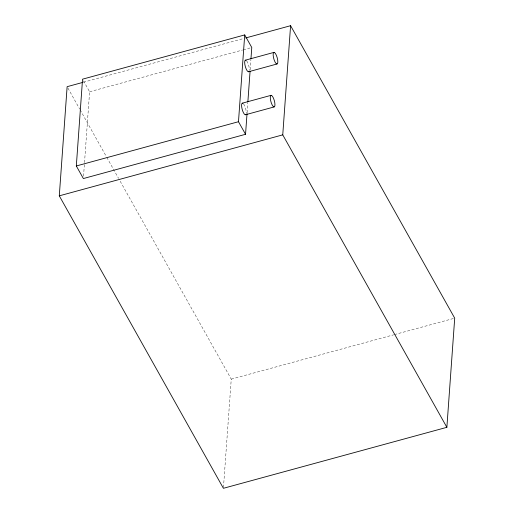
<?xml version="1.0" encoding="UTF-8"?>
<svg xmlns="http://www.w3.org/2000/svg" width="514" height="514" viewBox="0 0 514 514"><rect width="100%" height="100%" fill="white"/><g stroke="black" fill="none" stroke-linecap="round" stroke-linejoin="round"><path stroke-width="0.39" stroke-dasharray="2.57 1.93" d="M83.544 176.161L84.457 163.42M84.514 162.623L89.603 91.755L83.332 80.57M247.086 112.797L247.832 102.44M250.177 69.795L250.922 59.444M223.468 487.503L231.249 379.139L118.959 179.033M83.371 82.246L243.424 38.569M89.603 91.755L242.512 50.025M243.283 49.813L250.234 47.918M231.249 379.139L393.621 334.826M394.399 334.614L453.933 318.365M67.919 88.08L79.696 109.071M80.088 109.771L106.392 156.648M106.783 157.348L118.567 178.339M243.597 103.924A6.02 1.786 74.7 0 1 246.238 113.099M246.688 60.928A6.02 1.786 74.7 0 1 249.329 70.103"/><path stroke-width="0.77" d="M245.743 37.94L290.59 25.7L454.71 318.16L446.872 427.32L223.41 488.3L59.29 195.84L67.128 86.68L82.593 82.458M247.028 113.594L245.544 134.295L83.371 178.551L76.316 165.971L82.548 79.175L244.715 34.92L251.776 47.494L250.973 58.647M245.544 134.295L238.483 121.715L244.715 34.92M247.889 101.65L250.061 71.388M446.872 427.32L282.751 134.861L290.59 25.7M245.57 60.132L274.052 52.364M248.435 71.793L276.924 64.019A6.02 1.786 74.7 0 0 276.371 55.294A6.02 1.786 74.7 0 0 273.165 55.255A6.02 1.786 74.7 0 0 276.924 64.019M242.479 103.134L271.18 95.302M245.351 114.789L274.046 106.963A6.02 1.786 74.7 0 0 273.499 98.238A6.02 1.786 74.7 0 0 270.293 98.2A6.02 1.786 74.7 0 0 274.046 106.963M76.316 165.971L238.483 121.715M59.29 195.84L282.751 134.861M245.782 114.596A6.02 1.786 74.7 0 1 242.068 108.936A6.02 1.786 74.7 0 1 243.013 103.34M249.168 71.022A6.02 1.786 74.7 0 1 245.358 66.698A6.02 1.786 74.7 0 1 246.097 60.337"/></g></svg>
